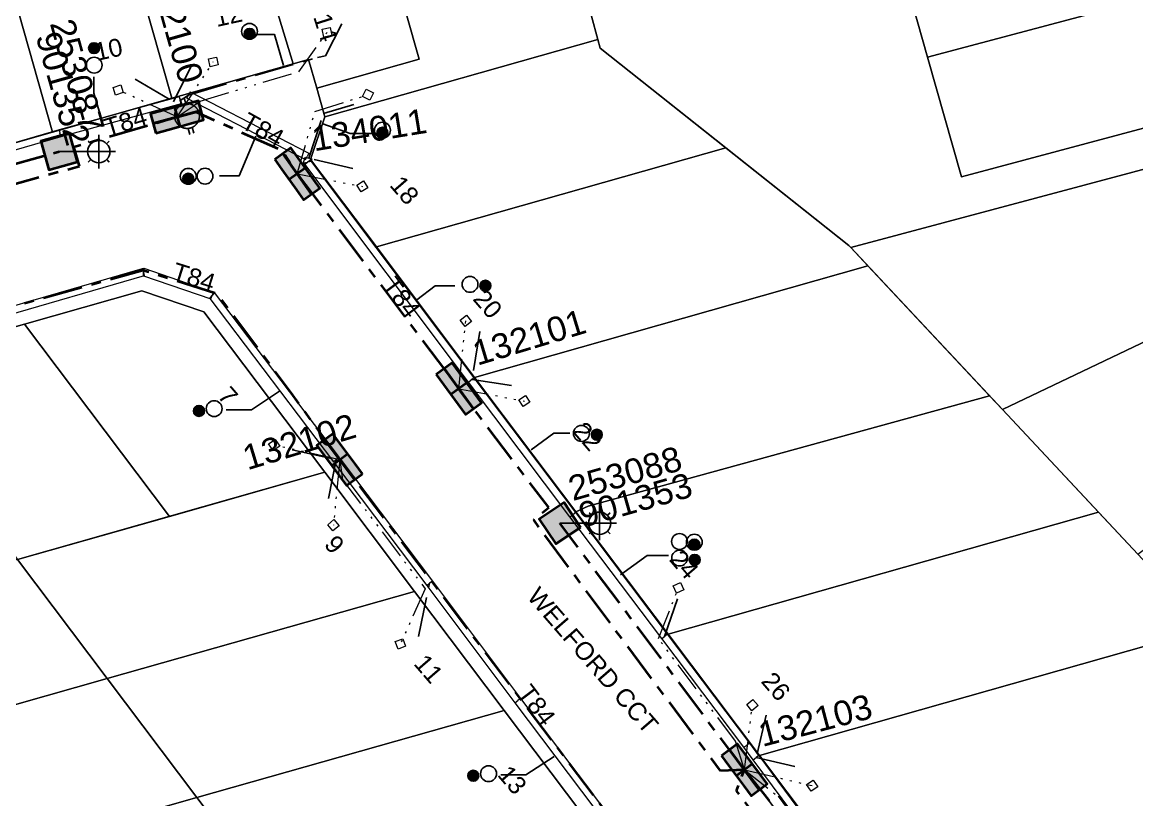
# Model space of a CAD drawing. Header units: metres. Extents: x 308278 to 310511, y 6271134 to 6272874.
# Drawn here: x 308834.6 to 308946.9, y 6272381.3 to 6272459.6 of the extents above; entities that cross this region are included whole.
import ezdxf
from ezdxf.enums import TextEntityAlignment as Align

# ---------------------------------------------------------------- set-up
doc = ezdxf.new("R2010")
doc.units = ezdxf.units.M
doc.set_wipeout_variables(frame=1)
for name, pattern in [('Cable Exist UG', [7, 4, -1, 1, -1]), ('DOT', [6.35, 0, -6.35]), ('PHANTOMX2', [6.6, 3, -0.75, 0.2, -0.75, 0.2, -0.75, 0.2, -0.75])]:
    doc.linetypes.add(name, pattern=pattern)
doc.layers.get('0').update_dxf_attribs({"color": 6})
for name, color, linetype, lineweight in [('_User Miscellaneous1', 30, 'Continuous', 13), ('_User_LV_Exist', 5, 'Continuous', 35), ('_User_SL_Exist', 4, 'Continuous', 35), ('Cadastre Land Parcels_SP_EXT', 118, 'Continuous', 15), ('Cadastre Roads_SP_EXT', 218, 'Continuous', 15), ('Mains_LV_EXT', 163, 'Continuous', 25), ('Mains_LV_SL_EXT', 135, 'Continuous', 25), ('Services_SP_EXT', 42, 'PHANTOMX2', 20)]:
    doc.layers.add(name, color=color, linetype=linetype, lineweight=lineweight)
for name, color, linetype in [('Duct_SP_EXT', 30, 'Continuous'), ('Equip_LV_EXT', 7, 'Continuous'), ('Equip_SP_SL_EXT', 7, 'Continuous'), ('SupportsUG_SP_LV_EXT', 7, 'Continuous'), ('SupportsUG_SP_LV_SL_EXT', 7, 'Continuous'), ('Trench_SP_EXT', 7, 'Continuous')]:
    doc.layers.add(name, color=color, linetype=linetype)
doc.styles.add('COLUMN_LABEL', font='arial.ttf', dxfattribs={"height": 2})
doc.styles.add('iecARIAL', font='arial.ttf', dxfattribs={"height": 2})
doc.styles.add('POLE_LABEL', font='arial.ttf', dxfattribs={"height": 2})
doc.styles.add('SL_LABEL', font='arial.ttf', dxfattribs={"height": 2})
doc.styles.get("Standard").update_dxf_attribs({"font": 'arial.ttf'})

# ---------------------------------------------------------------- blocks, each defined once
blk = doc.blocks.new('COLUMN_EXT')
blk.add_hatch(color=256).paths.add_polyline_path([(1.5, -1.5), (1.5, 1.5), (-1.5, 1.5), (-1.5, -1.5)])
blk.add_lwpolyline([(1.5, 1.5), (-1.5, 1.5), (-1.5, -1.5), (1.5, -1.5)], close=True)
at = {"flags": 1}
blk.add_attdef('Z', (-1.81, 2.35), '', height=0.2, rotation=180, dxfattribs=at)
at = {"flags": 9}
for tag, p in [('STREETNAME', (-1.81, 1.6)), ('LOCATION', (-1.81, 1.4)), ('SUBURB', (-1.81, 1.8)), ('LEGEND', (-1.81, 1.2)), ('NOTES', (-1.81, 2)), ('COLUMN_TYPE', (-1.81, 0.4)), ('OWNED_BY', (-1.81, 0.6)), ('USAGE', (-1.81, 1)), ('STATE', (-1.81, 0.8))]:
    blk.add_attdef(tag, text='', height=0.2, rotation=180, dxfattribs=at).set_placement(p, align=Align.MIDDLE_LEFT)
for tag, style, p in [('STRUCTURE_PLANT_NUMBER', 'POLE_LABEL', (-1.81, -0.03)), ('STREET_CODE', 'COLUMN_LABEL', (-1.81, 0.2))]:
    blk.add_attdef(tag, text='', height=0.2, rotation=180, dxfattribs=dict(at, style=style)).set_placement(p, align=Align.MIDDLE_LEFT)
at = {"style": 'COLUMN_LABEL', "width": 0.9, "flags": 8}
blk.add_attdef('ASSET_NUM', text='', height=2, rotation=270, dxfattribs=at).set_placement((2, -4), align=Align.MIDDLE_LEFT)
blk = doc.blocks.new('PILLAR_EXT')
blk.add_hatch(color=256).paths.add_polyline_path([(-2.5, 1), (-2.5, -1), (2.5, -1), (2.5, 1)])
for p, q in [((-2.5, 0), (2.5, 0)), ((0, 1), (0, -1))]:
    blk.add_line(p, q)
at = {"ltscale": 10}
blk.add_line((2.5, 0), (-2.5, 0), dxfattribs=at)
blk.add_lwpolyline([(-2.5, -1), (-1.25, -1), (1.25, -1), (2.5, -1), (2.5, 1), (-2.5, 1)], close=True)
at = {"width": 0.9, "flags": 8}
blk.add_attdef('ASSET_NUM', text='', height=2, rotation=90, dxfattribs=at).set_placement((-2, 4), align=Align.MIDDLE_LEFT)
for tag, p, flags in [('OWNED_BY', (0, -0.2), 9), ('STATE', (0, -0.4), 9), ('SUPPORT_TYPE', (0, -0.6), 9), ('USAGE', (0, -0.8), 9), ('LEGEND', (0, -1), 9), ('LOCATION', (0, -1.2), 9), ('STREETNAME', (0, -1.8), 9), ('SUBURB', (0, -2), 1), ('NOTES', (0, -1.4), 9), ('PARENT', (0, -1.6), 9)]:
    blk.add_attdef(tag, p, '', height=0.2, dxfattribs=dict(flags=flags))
blk = doc.blocks.new('DUCT_EXT')
blk.add_circle((0, 0.8), 0.8)
at = {"flags": 1}
blk.add_attdef('Z', (0, 0), '', height=0.2, dxfattribs=at)
at = {"flags": 9}
for tag, p in [('DUCT_CODE', (0, 0)), ('XSECT_TYPE', (0, -0.2)), ('STATE', (0, -0.6)), ('FB_REFERENCE', (0, -0.4)), ('NOTES', (0, -0.8))]:
    blk.add_attdef(tag, text='', height=0.2, dxfattribs=at).set_placement(p, align=Align.MIDDLE_LEFT)
blk = doc.blocks.new('*U479')
at = {"transparency": 33554687, "flags": 9}
for tag, p in [('LRATECODE', (-7.4, 0)), ('LOUTREACHVOCAB', (-7.2, 0)), ('LOUTREACH', (-7, 0)), ('LANTNUMBER', (-6.6, 0)), ('LNEW', (-6.4, 0)), ('LMASTVOCAB', (-6.2, 0)), ('LMAST', (-6, 0)), ('LLAMPVOCAB', (-5.8, 0)), ('LLAMP', (-5.6, 0)), ('LEXIST', (-5.4, 0)), ('LCHARGE3PERCENT', (-5.2, 0)), ('LCHARGE3', (-5, 0)), ('LCHARGE2PERCENT', (-4.8, 0)), ('LCHARGE2', (-4.6, 0)), ('LCHARGE1PERCENT', (-4.4, 0)), ('LCHARGE1', (-4.2, 0)), ('LCATEGORY', (-4, 0)), ('LBRACKETVOCAB', (-3.8, 0)), ('LBRACKET', (-3.6, 0)), ('LKINGHEIGHT', (-3.4, 0)), ('CREPLACE', (-3.2, 0)), ('CREMOVE', (-3, 0)), ('CNUMBER', (-2.8, 0)), ('CNEW', (-2.6, 0)), ('CEXIST', (-2.4, 0)), ('USAGE', (-2.2, 0)), ('STATE', (-2, 0)), ('OWNED_BY', (-1.8, 0)), ('ORIENTATION', (-1.6, 0)), ('OPERATING_VOLTAGE', (-1.4, 0)), ('NO_PHASES', (-1.2, 0)), ('LANTERN_TYPE', (-1, 0)), ('LANTERN_PURPOSE', (-0.8, 0)), ('CONTROL_TYPE', (-0.6, 0)), ('CONSTRUCTED_VOLTAGE', (-0.4, 0))]:
    blk.add_attdef(tag, text='', height=0.001, rotation=270, dxfattribs=at).set_placement(p, align=Align.MIDDLE_LEFT)
at = {"transparency": 33554687, "style": 'SL_LABEL', "flags": 9}
blk.add_attdef('STREET_CODE', text='', height=0.001, rotation=270, dxfattribs=at).set_placement((0, 0), align=Align.MIDDLE_LEFT)
at = {"transparency": 33554687, "flags": 1}
blk.add_attdef('Z', (0, 0), '', height=0.001, rotation=270, dxfattribs=at)
at = {"transparency": 33554687, "width": 0.9}
blk.add_attdef('LNUMBER', text='', height=1, dxfattribs=at).set_placement((7, -1), align=Align.MIDDLE_LEFT)
at = {"transparency": 33554687, "flags": 9}
for tag, p in [('LREMOVE', (0, -7.6)), ('LREPLACE', (0, -7.8)), ('LTYPE', (0, -8)), ('LTYPEVOCAB', (0, -8.2)), ('LEGEND', (0, -8.4)), ('SUBURB', (0, -8.6)), ('STREETNAME', (0, -8.8)), ('LOCATION', (0, -9)), ('NOTES', (0, -9.2)), ('MAINTAINED_BY', (0, -9.86))]:
    blk.add_attdef(tag, text='', height=0.001, dxfattribs=at).set_placement(p, align=Align.MIDDLE_LEFT)
blk.add_attdef('OPERATED_BY', (0, -9.61), '', height=0.001, dxfattribs=at)
at = {"linetype": 'DOT', "transparency": 33554687}
blk.add_wipeout([(5.69, 0), (5.06, -1.06), (4, -1.69), (2.94, -1.06), (2.31, 0), (2.94, 1.06), (4, 1.69), (5.06, 1.06)], dxfattribs=at)
at = {"transparency": 33554687}
for p, q in [((4, 1.69), (4, 0)), ((0, 0), (4, 0)), ((2.94, 1.06), (3.2, 0.8)), ((5.06, 1.06), (4.8, 0.8)), ((2.94, -1.06), (3.2, -0.8)), ((4, 0), (5.69, 0)), ((4, 0), (4, -1.69)), ((5.06, -1.06), (4.8, -0.8))]:
    blk.add_line(p, q, dxfattribs=at)
blk.add_circle((4, 0), 1.12, dxfattribs=at)
blk = doc.blocks.new('CCP_EXT')
at = {"flags": 9}
for tag, p in [('STATE', (0, -1.8)), ('LEGEND', (0, -1.4)), ('LIFE_SUPPORT', (0, -1.6)), ('NOTES', (0, -2))]:
    blk.add_attdef(tag, text='', height=0.2, dxfattribs=at).set_placement(p, align=Align.MIDDLE_LEFT)
at = {"transparency": 33554687}
blk.add_wipeout([(0, 0.57), (0.57, 0), (0, -0.57), (-0.57, 0)], dxfattribs=at)
blk.add_lwpolyline([(-0.57, 0), (0, 0.57), (0.57, 0), (0, -0.57), (-0.57, 0)])
at = {"flags": 1}
blk.add_attdef('Z', (0, 0), '', height=0.2, dxfattribs=at)
at = {"flags": 9}
for tag, p in [('CCP_TYPE', (0, 0)), ('CONSTRUCTED_VOLTAGE', (0, -0.2)), ('OPERATING_VOLTAGE', (0, -0.6)), ('ORIENTATION', (0, -0.8)), ('OWNED_BY', (0, -1)), ('NO_PHASES', (0, -0.4)), ('USAGE', (0, -1.2))]:
    blk.add_attdef(tag, text='', height=0.2, dxfattribs=at).set_placement(p, align=Align.MIDDLE_LEFT)
blk = doc.blocks.new('LV_UG_LINKS_OPEN_EXT')
at = {"layer": 'Equip_LV_EXT'}
for tag, height, flags, p in [('NO_PHASES', 0.167, 9, (3.17, -2)), ('OPERATING_VOLTAGE', 0.2, 9, (3, -2.6)), ('ORIENTATION', 0.2, 9, (3, -2.8)), ('STATE', 0.2, 9, (3, -3)), ('SWITCH_TYPE', 0.2, 9, (3, -3.2)), ('USAGE', 0.2, 9, (3, -3.4)), ('OWNED_BY', 0.2, 9, (3, -3.8)), ('OPERATED_BY', 0.2, 9, (3, -4)), ('NOTES', 0.2, 9, (3, -3.6)), ('MAINTAINED_BY', 0.2, 9, (3, -4.2)), ('NUMBER_OF_PHASES', 0.2, 9, (3, -4.4)), ('TYPE', 0.2, 9, (3, -4.6)), ('Z', 0.2, 1, (3, -4.8))]:
    blk.add_attdef(tag, text='', height=height, dxfattribs=dict(at, flags=flags)).set_placement(p, align=Align.MIDDLE_LEFT)
at = {"transparency": 33554687}
blk.add_wipeout([(4, 1.25), (3.97, 1.25), (3.94, 1.25), (3.91, 1.25), (3.88, 1.24), (3.85, 1.24), (3.82, 1.24), (3.79, 1.23), (3.76, 1.23), (3.73, 1.22), (3.7, 1.21), (3.67, 1.2), (3.64, 1.2), (3.61, 1.19), (3.58, 1.18), (3.55, 1.17), (3.52, 1.15), (3.49, 1.14), (3.47, 1.13), (3.44, 1.12), (3.41, 1.1), (3.38, 1.09), (3.36, 1.07), (3.33, 1.06), (3.31, 1.04), (3.28, 1.02), (3.26, 1), (3.23, 0.99), (3.21, 0.97), (3.18, 0.95), (3.16, 0.93), (3.14, 0.91), (3.12, 0.88), (3.09, 0.86), (3.07, 0.84), (3.05, 0.82), (3.03, 0.79), (3.01, 0.77), (3, 0.74), (2.98, 0.72), (2.96, 0.69), (2.94, 0.67), (2.93, 0.64), (2.91, 0.62), (2.9, 0.59), (2.88, 0.56), (2.87, 0.53), (2.86, 0.51), (2.85, 0.48), (2.83, 0.45), (2.82, 0.42), (2.81, 0.39), (2.8, 0.36), (2.8, 0.33), (2.79, 0.3), (2.78, 0.27), (2.77, 0.24), (2.77, 0.21), (2.76, 0.18), (2.76, 0.15), (2.76, 0.12), (2.75, 0.09), (2.75, 0.06), (2.75, 0.03), (2.75, 0), (2.75, -0.03), (2.75, -0.06), (2.75, -0.09), (2.76, -0.12), (2.76, -0.15), (2.76, -0.18), (2.77, -0.21), (2.77, -0.24), (2.78, -0.27), (2.79, -0.3), (2.8, -0.33), (2.8, -0.36), (2.81, -0.39), (2.82, -0.42), (2.83, -0.45), (2.85, -0.48), (2.86, -0.51), (2.87, -0.53), (2.88, -0.56), (2.9, -0.59), (2.91, -0.62), (2.93, -0.64), (2.94, -0.67), (2.96, -0.69), (2.98, -0.72), (3, -0.74), (3.01, -0.77), (3.03, -0.79), (3.05, -0.82), (3.07, -0.84), (3.09, -0.86), (3.12, -0.88), (3.14, -0.91), (3.16, -0.93), (3.18, -0.95), (3.21, -0.97), (3.23, -0.99), (3.26, -1), (3.28, -1.02), (3.31, -1.04), (3.33, -1.06), (3.36, -1.07), (3.38, -1.09), (3.41, -1.1), (3.44, -1.12), (3.47, -1.13), (3.49, -1.14), (3.52, -1.15), (3.55, -1.17), (3.58, -1.18), (3.61, -1.19), (3.64, -1.2), (3.67, -1.2), (3.7, -1.21), (3.73, -1.22), (3.76, -1.23), (3.79, -1.23), (3.82, -1.24), (3.85, -1.24), (3.88, -1.24), (3.91, -1.25), (3.94, -1.25), (3.97, -1.25), (4, -1.25), (4.03, -1.25), (4.06, -1.25), (4.09, -1.25), (4.12, -1.24), (4.15, -1.24), (4.18, -1.24), (4.21, -1.23), (4.24, -1.23), (4.27, -1.22), (4.3, -1.21), (4.33, -1.2), (4.36, -1.2), (4.39, -1.19), (4.42, -1.18), (4.45, -1.17), (4.48, -1.15), (4.51, -1.14), (4.53, -1.13), (4.56, -1.12), (4.59, -1.1), (4.62, -1.09), (4.64, -1.07), (4.67, -1.06), (4.69, -1.04), (4.72, -1.02), (4.74, -1), (4.77, -0.99), (4.79, -0.97), (4.82, -0.95), (4.84, -0.93), (4.86, -0.91), (4.88, -0.88), (4.91, -0.86), (4.93, -0.84), (4.95, -0.82), (4.97, -0.79), (4.99, -0.77), (5, -0.74), (5.02, -0.72), (5.04, -0.69), (5.06, -0.67), (5.07, -0.64), (5.09, -0.62), (5.1, -0.59), (5.12, -0.56), (5.13, -0.53), (5.14, -0.51), (5.15, -0.48), (5.17, -0.45), (5.18, -0.42), (5.19, -0.39), (5.2, -0.36), (5.2, -0.33), (5.21, -0.3), (5.22, -0.27), (5.23, -0.24), (5.23, -0.21), (5.24, -0.18), (5.24, -0.15), (5.24, -0.12), (5.25, -0.09), (5.25, -0.06), (5.25, -0.03), (5.25, 0), (5.25, 0.03), (5.25, 0.06), (5.25, 0.09), (5.24, 0.12), (5.24, 0.15), (5.24, 0.18), (5.23, 0.21), (5.23, 0.24), (5.22, 0.27), (5.21, 0.3), (5.2, 0.33), (5.2, 0.36), (5.19, 0.39), (5.18, 0.42), (5.17, 0.45), (5.15, 0.48), (5.14, 0.51), (5.13, 0.53), (5.12, 0.56), (5.1, 0.59), (5.09, 0.62), (5.07, 0.64), (5.06, 0.67), (5.04, 0.69), (5.02, 0.72), (5, 0.74), (4.99, 0.77), (4.97, 0.79), (4.95, 0.82), (4.93, 0.84), (4.91, 0.86), (4.88, 0.88), (4.86, 0.91), (4.84, 0.93), (4.82, 0.95), (4.79, 0.97), (4.77, 0.99), (4.74, 1), (4.72, 1.02), (4.69, 1.04), (4.67, 1.06), (4.64, 1.07), (4.62, 1.09), (4.59, 1.1), (4.56, 1.12), (4.53, 1.13), (4.51, 1.14), (4.48, 1.15), (4.45, 1.17), (4.42, 1.18), (4.39, 1.19), (4.36, 1.2), (4.33, 1.2), (4.3, 1.21), (4.27, 1.22), (4.24, 1.23), (4.21, 1.23), (4.18, 1.24), (4.15, 1.24), (4.12, 1.24), (4.09, 1.25), (4.06, 1.25), (4.03, 1.25)], dxfattribs=at).dxf.layer = 'Equip_LV_EXT'
at = {"layer": 'Equip_LV_EXT'}
for p, q in [((3.79, 1.86), (3.79, 1.23)), ((4.21, 1.86), (4.21, 1.23)), ((3.79, -1.23), (3.79, -1.86)), ((4.21, -1.23), (4.21, -1.86))]:
    blk.add_line(p, q, dxfattribs=at)
at = {"layer": 'Equip_LV_EXT', "flags": 128}
blk.add_lwpolyline([(4, 1.25), (3.97, 1.25), (3.94, 1.25), (3.91, 1.25), (3.88, 1.24), (3.85, 1.24), (3.82, 1.24), (3.79, 1.23), (3.76, 1.23), (3.73, 1.22), (3.7, 1.21), (3.67, 1.2), (3.64, 1.2), (3.61, 1.19), (3.58, 1.18), (3.55, 1.17), (3.52, 1.15), (3.49, 1.14), (3.47, 1.13), (3.44, 1.12), (3.41, 1.1), (3.38, 1.09), (3.36, 1.07), (3.33, 1.06), (3.31, 1.04), (3.28, 1.02), (3.26, 1), (3.23, 0.99), (3.21, 0.97), (3.18, 0.95), (3.16, 0.93), (3.14, 0.91), (3.12, 0.88), (3.09, 0.86), (3.07, 0.84), (3.05, 0.82), (3.03, 0.79), (3.01, 0.77), (3, 0.74), (2.98, 0.72), (2.96, 0.69), (2.94, 0.67), (2.93, 0.64), (2.91, 0.62), (2.9, 0.59), (2.88, 0.56), (2.87, 0.53), (2.86, 0.51), (2.85, 0.48), (2.83, 0.45), (2.82, 0.42), (2.81, 0.39), (2.8, 0.36), (2.8, 0.33), (2.79, 0.3), (2.78, 0.27), (2.77, 0.24), (2.77, 0.21), (2.76, 0.18), (2.76, 0.15), (2.76, 0.12), (2.75, 0.09), (2.75, 0.06), (2.75, 0.03), (2.75, 0), (2.75, -0.03), (2.75, -0.06), (2.75, -0.09), (2.76, -0.12), (2.76, -0.15), (2.76, -0.18), (2.77, -0.21), (2.77, -0.24), (2.78, -0.27), (2.79, -0.3), (2.8, -0.33), (2.8, -0.36), (2.81, -0.39), (2.82, -0.42), (2.83, -0.45), (2.85, -0.48), (2.86, -0.51), (2.87, -0.53), (2.88, -0.56), (2.9, -0.59), (2.91, -0.62), (2.93, -0.64), (2.94, -0.67), (2.96, -0.69), (2.98, -0.72), (3, -0.74), (3.01, -0.77), (3.03, -0.79), (3.05, -0.82), (3.07, -0.84), (3.09, -0.86), (3.12, -0.88), (3.14, -0.91), (3.16, -0.93), (3.18, -0.95), (3.21, -0.97), (3.23, -0.99), (3.26, -1), (3.28, -1.02), (3.31, -1.04), (3.33, -1.06), (3.36, -1.07), (3.38, -1.09), (3.41, -1.1), (3.44, -1.12), (3.47, -1.13), (3.49, -1.14), (3.52, -1.15), (3.55, -1.17), (3.58, -1.18), (3.61, -1.19), (3.64, -1.2), (3.67, -1.2), (3.7, -1.21), (3.73, -1.22), (3.76, -1.23), (3.79, -1.23), (3.82, -1.24), (3.85, -1.24), (3.88, -1.24), (3.91, -1.25), (3.94, -1.25), (3.97, -1.25), (4, -1.25), (4.03, -1.25), (4.06, -1.25), (4.09, -1.25), (4.12, -1.24), (4.15, -1.24), (4.18, -1.24), (4.21, -1.23), (4.24, -1.23), (4.27, -1.22), (4.3, -1.21), (4.33, -1.2), (4.36, -1.2), (4.39, -1.19), (4.42, -1.18), (4.45, -1.17), (4.48, -1.15), (4.51, -1.14), (4.53, -1.13), (4.56, -1.12), (4.59, -1.1), (4.62, -1.09), (4.64, -1.07), (4.67, -1.06), (4.69, -1.04), (4.72, -1.02), (4.74, -1), (4.77, -0.99), (4.79, -0.97), (4.82, -0.95), (4.84, -0.93), (4.86, -0.91), (4.88, -0.88), (4.91, -0.86), (4.93, -0.84), (4.95, -0.82), (4.97, -0.79), (4.99, -0.77), (5, -0.74), (5.02, -0.72), (5.04, -0.69), (5.06, -0.67), (5.07, -0.64), (5.09, -0.62), (5.1, -0.59), (5.12, -0.56), (5.13, -0.53), (5.14, -0.51), (5.15, -0.48), (5.17, -0.45), (5.18, -0.42), (5.19, -0.39), (5.2, -0.36), (5.2, -0.33), (5.21, -0.3), (5.22, -0.27), (5.23, -0.24), (5.23, -0.21), (5.24, -0.18), (5.24, -0.15), (5.24, -0.12), (5.25, -0.09), (5.25, -0.06), (5.25, -0.03), (5.25, 0), (5.25, 0.03), (5.25, 0.06), (5.25, 0.09), (5.24, 0.12), (5.24, 0.15), (5.24, 0.18), (5.23, 0.21), (5.23, 0.24), (5.22, 0.27), (5.21, 0.3), (5.2, 0.33), (5.2, 0.36), (5.19, 0.39), (5.18, 0.42), (5.17, 0.45), (5.15, 0.48), (5.14, 0.51), (5.13, 0.53), (5.12, 0.56), (5.1, 0.59), (5.09, 0.62), (5.07, 0.64), (5.06, 0.67), (5.04, 0.69), (5.02, 0.72), (5, 0.74), (4.99, 0.77), (4.97, 0.79), (4.95, 0.82), (4.93, 0.84), (4.91, 0.86), (4.88, 0.88), (4.86, 0.91), (4.84, 0.93), (4.82, 0.95), (4.79, 0.97), (4.77, 0.99), (4.74, 1), (4.72, 1.02), (4.69, 1.04), (4.67, 1.06), (4.64, 1.07), (4.62, 1.09), (4.59, 1.1), (4.56, 1.12), (4.53, 1.13), (4.51, 1.14), (4.48, 1.15), (4.45, 1.17), (4.42, 1.18), (4.39, 1.19), (4.36, 1.2), (4.33, 1.2), (4.3, 1.21), (4.27, 1.22), (4.24, 1.23), (4.21, 1.23), (4.18, 1.24), (4.15, 1.24), (4.12, 1.24), (4.09, 1.25), (4.06, 1.25), (4.03, 1.25)], close=True, dxfattribs=at)
at = {"layer": 'Equip_LV_EXT', "flags": 9}
for tag, p in [('ACTUAL_STATUS', (3.17, -1.67)), ('CONSTRUCTED_VOLTAGE', (3.17, -1.83))]:
    blk.add_attdef(tag, text='', height=0.167, dxfattribs=at).set_placement(p, align=Align.MIDDLE_LEFT)
blk = doc.blocks.new('CABLE_LARGE_EXT')
h = blk.add_hatch(color=256)
edge = h.paths.add_edge_path()
edge.add_arc((0, 0.55), 0.55, 0, 360)
blk.add_circle((0, 0.55), 0.55)
at = {"flags": 1}
blk.add_attdef('Z', (0, 0), '', height=0.2, dxfattribs=at)
at = {"flags": 9}
for tag, p in [('COND_CODE', (0, 0)), ('STATE', (0, -0.4)), ('XSECT_SIZE', (0, -0.6)), ('FB_REFERENCE', (0, -0.2)), ('NOTES', (0, -0.8))]:
    blk.add_attdef(tag, text='', height=0.2, dxfattribs=at).set_placement(p, align=Align.MIDDLE_LEFT)

msp = doc.modelspace()

# ---------------------------------------------------------------- linework, layer by layer
at = {"layer": '_User Miscellaneous1'}
for p, q in [((308862.977, 6272445.436), (308863.134, 6272446.014)), ((308862.977, 6272445.436), (308863.371, 6272445.512)), ((308863.083, 6272445.295), (308862.977, 6272445.436)), ((308863.083, 6272445.295), (308863.371, 6272445.512)), ((308863.134, 6272446.014), (308863.481, 6272445.919)), ((308863.16, 6272445.765), (308863.325, 6272446.085)), ((308863.49, 6272446.405), (308863.325, 6272446.085)), ((308863.658, 6272445.728), (308863.371, 6272445.512)), ((308863.764, 6272445.587), (308863.371, 6272445.512)), ((308863.829, 6272445.825), (308863.481, 6272445.919)), ((308863.658, 6272445.728), (308863.764, 6272445.587)), ((308863.764, 6272445.587), (308863.829, 6272445.825)), ((308819.622, 6272426.954), (308846.763, 6272434.802)), ((308846.763, 6272434.802), (308846.873, 6272434.834)), ((308846.763, 6272434.802), (308846.863, 6272434.456)), ((308846.854, 6272434.079), (308846.863, 6272434.456)), ((308846.873, 6272434.834), (308846.863, 6272434.456)), ((308846.963, 6272434.111), (308846.863, 6272434.456)), ((308846.873, 6272434.834), (308853.865, 6272432.422)), ((308819.822, 6272426.263), (308846.963, 6272434.111)), ((308846.963, 6272434.111), (308846.854, 6272434.079)), ((308846.854, 6272434.079), (308853.63, 6272431.741)), ((308853.526, 6272431.777), (308853.747, 6272432.081)), ((308853.63, 6272431.741), (308853.747, 6272432.081)), ((308853.865, 6272432.422), (308853.747, 6272432.081)), ((308853.968, 6272432.386), (308853.747, 6272432.081)), ((308853.865, 6272432.422), (308853.968, 6272432.386)), ((308853.63, 6272431.741), (308853.526, 6272431.777)), ((308879.57, 6272423.371), (308879.858, 6272423.587)), ((308879.57, 6272423.37), (308879.858, 6272423.587)), ((308880.146, 6272423.804), (308879.858, 6272423.587)), ((308880.146, 6272423.803), (308879.858, 6272423.587)), ((308865.976, 6272415.351), (308866.263, 6272415.569)), ((308866.073, 6272415.205), (308866.36, 6272415.422)), ((308866.55, 6272415.786), (308866.263, 6272415.569)), ((308866.647, 6272415.639), (308866.36, 6272415.422)), ((308875.367, 6272402.896), (308875.655, 6272403.112)), ((308875.367, 6272402.896), (308875.655, 6272403.112)), ((308875.367, 6272402.896), (308884.249, 6272391.083)), ((308875.942, 6272403.329), (308875.655, 6272403.112)), ((308875.942, 6272403.329), (308875.655, 6272403.112)), ((308875.942, 6272403.329), (308884.824, 6272391.515)), ((308899.036, 6272397.547), (308899.323, 6272397.764)), ((308899.036, 6272397.547), (308899.323, 6272397.764)), ((308899.611, 6272397.981), (308899.323, 6272397.764)), ((308899.611, 6272397.981), (308899.323, 6272397.764)), ((308884.249, 6272391.083), (308884.536, 6272391.299)), ((308884.249, 6272391.083), (308892.283, 6272380.403)), ((308884.824, 6272391.515), (308884.536, 6272391.299)), ((308884.824, 6272391.515), (308892.858, 6272380.836)), ((308907.317, 6272386.594), (308907.605, 6272386.81)), ((308908.252, 6272385.345), (308907.317, 6272386.594)), ((308907.893, 6272387.026), (308907.605, 6272386.81)), ((308908.828, 6272385.776), (308907.893, 6272387.026)), ((308908.251, 6272385.346), (308908.54, 6272385.561)), ((308908.252, 6272385.345), (308908.54, 6272385.561)), ((308908.828, 6272385.776), (308908.54, 6272385.561)), ((308908.829, 6272385.775), (308908.54, 6272385.561))]:
    msp.add_line(p, q, dxfattribs=at)
at = {"layer": 'Cadastre Land Parcels_SP_EXT', "linetype": 'Continuous'}
for points in [[(308892.59, 6272457.871), (308891.63, 6272461.456), (308889.821, 6272468.226), (308883.289, 6272492.656), (308865.568, 6272487.629), (308874.592, 6272455.878), (308864.288, 6272452.953), (308865.109, 6272450.068), (308892.59, 6272457.871)], [(308865.568, 6272487.629), (308856.912, 6272485.173), (308853.185, 6272484.116), (308861.913, 6272455.406), (308863.465, 6272455.846), (308864.288, 6272452.953), (308874.592, 6272455.878), (308865.568, 6272487.629)], [(308850.683, 6272452.217), (308861.913, 6272455.406), (308853.185, 6272484.116), (308842.48, 6272481.079), (308841.515, 6272480.805), (308849.718, 6272451.943), (308850.683, 6272452.217)], [(308849.718, 6272451.943), (308841.515, 6272480.805), (308829.488, 6272477.392), (308837.692, 6272448.528), (308849.718, 6272451.943)], [(308837.692, 6272448.528), (308829.488, 6272477.392), (308817.463, 6272473.981), (308825.668, 6272445.115), (308837.692, 6272448.528)], [(308960.574, 6272465.365), (308957.164, 6272477.393), (308922.395, 6272468.108), (308925.799, 6272456.077), (308960.574, 6272465.365)], [(308922.395, 6272468.108), (308910.087, 6272464.821), (308909.701, 6272466.27), (308891.63, 6272461.456), (308892.824, 6272456.996), (308917.871, 6272437.132), (308918.067, 6272436.923), (308965.077, 6272449.488), (308963.984, 6272453.337), (308929.203, 6272444.048), (308925.799, 6272456.077), (308922.395, 6272468.108)], [(308963.984, 6272453.337), (308960.574, 6272465.365), (308925.799, 6272456.077), (308929.203, 6272444.048), (308963.984, 6272453.337)], [(308905.488, 6272446.953), (308892.824, 6272456.996), (308892.59, 6272457.871), (308865.109, 6272450.068), (308863.667, 6272445.778), (308870.295, 6272436.982), (308905.488, 6272446.953)], [(308968.509, 6272437.383), (308965.077, 6272449.488), (308918.067, 6272436.923), (308933.345, 6272420.598), (308968.509, 6272437.383)], [(308919.804, 6272435.067), (308918.067, 6272436.923), (308917.871, 6272437.132), (308905.488, 6272446.953), (308870.295, 6272436.982), (308880.192, 6272423.841), (308919.804, 6272435.067)], [(308972.848, 6272425.572), (308972.541, 6272426.23), (308972.245, 6272426.879), (308971.956, 6272427.53), (308971.675, 6272428.185), (308971.399, 6272428.841), (308971.13, 6272429.502), (308970.869, 6272430.165), (308970.615, 6272430.83), (308970.366, 6272431.499), (308970.126, 6272432.169), (308969.893, 6272432.843), (308969.666, 6272433.518), (308969.447, 6272434.196), (308969.235, 6272434.876), (308969.03, 6272435.559), (308968.831, 6272436.243), (308968.509, 6272437.383), (308933.345, 6272420.598), (308946.965, 6272406.045), (308972.848, 6272425.572)], [(308891.631, 6272410.875), (308932.033, 6272421.999), (308919.804, 6272435.067), (308880.192, 6272423.841), (308890.396, 6272410.293), (308891.631, 6272410.875)], [(308865.106, 6272414.285), (308852.926, 6272430.459), (308846.668, 6272432.563), (308834.875, 6272429.217), (308849.465, 6272409.845), (308865.106, 6272414.285)], [(308849.465, 6272409.845), (308834.875, 6272429.217), (308819.562, 6272424.87), (308834.155, 6272405.497), (308849.465, 6272409.845)], [(308943.009, 6272410.273), (308933.345, 6272420.598), (308932.033, 6272421.999), (308891.631, 6272410.875), (308890.396, 6272410.293), (308899.665, 6272397.988), (308943.009, 6272410.273)], [(308874.134, 6272402.297), (308865.106, 6272414.285), (308834.155, 6272405.497), (308843.183, 6272393.51), (308874.134, 6272402.297)], [(308953.005, 6272398.278), (308950.949, 6272401.002), (308947.909, 6272405.038), (308946.965, 6272406.045), (308943.009, 6272410.273), (308899.665, 6272397.988), (308908.874, 6272385.762), (308953.005, 6272398.278)], [(308843.183, 6272393.51), (308834.155, 6272405.497), (308803.197, 6272396.697), (308812.225, 6272384.712), (308843.183, 6272393.51)], [(308883.162, 6272390.311), (308874.134, 6272402.297), (308843.183, 6272393.51), (308852.211, 6272381.524), (308883.162, 6272390.311)], [(308963.836, 6272383.929), (308954.627, 6272396.13), (308953.005, 6272398.278), (308908.874, 6272385.762), (308919.692, 6272371.399), (308963.836, 6272383.929)], [(308852.211, 6272381.524), (308843.183, 6272393.51), (308812.225, 6272384.712), (308821.253, 6272372.727), (308852.211, 6272381.524)], [(308890.986, 6272379.922), (308883.162, 6272390.311), (308852.211, 6272381.524), (308860.035, 6272371.137), (308890.986, 6272379.922)], [(308860.035, 6272371.137), (308852.211, 6272381.524), (308821.253, 6272372.727), (308829.078, 6272362.34), (308860.035, 6272371.137)]]:
    msp.add_lwpolyline(points, close=True, dxfattribs=at)
at = {"layer": 'Duct_SP_EXT'}
for points in [[(308858.248, 6272458.353), (308860.044, 6272458.353), (308860.943, 6272455.248)], [(308841.852, 6272454.111), (308841.841, 6272452.458), (308842.596, 6272449.968)], [(308870.19, 6272448.407), (308867.659, 6272448.407), (308864.901, 6272449.362)], [(308854.506, 6272444.144), (308856.489, 6272444.146), (308858.171, 6272448.146)], [(308878.189, 6272433.057), (308876.223, 6272433.059), (308874.382, 6272431.657)], [(308855.176, 6272420.587), (308857.726, 6272420.586), (308860.548, 6272422.451)], [(308889.771, 6272418.223), (308888.158, 6272418.223), (308885.887, 6272416.541)], [(308899.731, 6272405.896), (308897.564, 6272405.896), (308894.883, 6272403.963)], [(308882.816, 6272383.818), (308885.361, 6272383.827), (308888.194, 6272385.677)]]:
    msp.add_lwpolyline(points, dxfattribs=at)
at = {"layer": 'Trench_SP_EXT', "linetype": 'Cable Exist UG'}
for points in [[(308846.002, 6272453.886), (308849.884, 6272451.592), (308852.036, 6272455.979)], [(308850.542, 6272451.735), (308851.374, 6272452.267)], [(308863.481, 6272445.919), (308864.973, 6272450.417), (308868.037, 6272451.33)], [(308867.913, 6272444.87), (308863.481, 6272445.919)], [(308861.826, 6272416.542), (308866.263, 6272415.569), (308865.392, 6272411.22)], [(308874.557, 6272397.76), (308875.655, 6272403.112)]]:
    msp.add_lwpolyline(points, dxfattribs=at)

# ---------------------------------------------------------------- block references
at = {"layer": 'Duct_SP_EXT'}
for name, p in [('DUCT_EXT', (308857.527, 6272457.886)), ('CABLE_LARGE_EXT', (308857.527, 6272457.886)), ('DUCT_EXT', (308841.883, 6272454.482)), ('DUCT_EXT', (308870.907, 6272447.929)), ('CABLE_LARGE_EXT', (308870.907, 6272447.929)), ('DUCT_EXT', (308851.357, 6272443.29)), ('CABLE_LARGE_EXT', (308851.357, 6272443.29)), ('DUCT_EXT', (308853.042, 6272443.308)), ('DUCT_EXT', (308879.728, 6272432.41)), ('CABLE_LARGE_EXT', (308881.281, 6272432.518)), ('CABLE_LARGE_EXT', (308852.435, 6272419.915)), ('DUCT_EXT', (308853.962, 6272419.894)), ('DUCT_EXT', (308890.947, 6272417.401)), ('CABLE_LARGE_EXT', (308892.5, 6272417.512)), ('DUCT_EXT', (308900.82, 6272406.52)), ('DUCT_EXT', (308902.315, 6272406.45)), ('CABLE_LARGE_EXT', (308902.315, 6272406.45)), ('DUCT_EXT', (308900.836, 6272404.853)), ('CABLE_LARGE_EXT', (308902.356, 6272404.924)), ('CABLE_LARGE_EXT', (308880.057, 6272383.177)), ('DUCT_EXT', (308881.597, 6272383.136))]:
    msp.add_blockref(name, p, dxfattribs=at)
at = {"layer": 'SupportsUG_SP_LV_EXT'}
ref = msp.add_blockref('PILLAR_EXT', (308850.228, 6272450.073), dxfattribs=dict(at, rotation=15.28317572124063))
ref.add_attrib('ASSET_NUM', '132100', dxfattribs={"layer": '0', "height": 2.5, "rotation": 285.77927, "style": 'iecARIAL'}).set_placement((308851.728, 6272453.573), align=Align.MIDDLE_RIGHT)
ref = msp.add_blockref('PILLAR_EXT', (308862.329, 6272444.337), dxfattribs=dict(at, rotation=305.5494400361271))
ref.add_attrib('ASSET_NUM', '134011', dxfattribs={"layer": '0', "height": 2.5, "rotation": 9.28985, "style": 'iecARIAL'}).set_placement((308863.829, 6272447.837), align=Align.MIDDLE_LEFT)
ref = msp.add_blockref('PILLAR_EXT', (308878.604, 6272422.703), dxfattribs=dict(at, rotation=306.0613271280226))
ref.add_attrib('ASSET_NUM', '132101', dxfattribs={"layer": '0', "height": 2.5, "rotation": 16.81018, "style": 'iecARIAL'}).set_placement((308880.104, 6272426.203), align=Align.MIDDLE_LEFT)
ref = msp.add_blockref('PILLAR_EXT', (308866.604, 6272415.556), dxfattribs=dict(at, rotation=126.5776402679065))
ref.add_attrib('ASSET_NUM', '132102', dxfattribs={"layer": '0', "height": 2.5, "rotation": 16.86248, "style": 'iecARIAL'}).set_placement((308868.104, 6272419.056), align=Align.MIDDLE_RIGHT)
ref = msp.add_blockref('PILLAR_EXT', (308907.354, 6272384.329), dxfattribs=dict(at, rotation=306.4557291372641))
ref.add_attrib('ASSET_NUM', '132103', dxfattribs={"layer": '0', "height": 2.5, "rotation": 14.78367, "style": 'iecARIAL'}).set_placement((308908.854, 6272387.829), align=Align.MIDDLE_LEFT)
at = {"layer": 'SupportsUG_SP_LV_SL_EXT'}
ref = msp.add_blockref('COLUMN_EXT', (308838.346, 6272446.581), dxfattribs=dict(at, rotation=15.77911580962632))
ref.add_attrib('ASSET_NUM', '901352', dxfattribs={"layer": '0', "height": 2.5, "rotation": 285.77912, "style": 'COLUMN_LABEL'}).set_placement((308840.346, 6272447.331), align=Align.MIDDLE_RIGHT)
ref = msp.add_blockref('COLUMN_EXT', (308888.779, 6272409.157), dxfattribs=dict(at, rotation=303.5474557938413))
ref.add_attrib('ASSET_NUM', '901353', dxfattribs={"layer": '0', "height": 2.5, "rotation": 15.91088, "style": 'COLUMN_LABEL'}).set_placement((308890.779, 6272409.907), align=Align.MIDDLE_LEFT)

# ---------------------------------------------------------------- texts
at = {"layer": 'Cadastre Land Parcels_SP_EXT'}
for s, rotation, p in [('12', 12.37997, (308854.215, 6272459.116)), ('14', 287.45432, (308863.924, 6272460.154)), ('10', 12.37773, (308842.153, 6272455.697)), ('18', 310.83435, (308871.546, 6272443.164)), ('20', 310.82465, (308879.927, 6272431.698)), ('7', 310.82123, (308854.221, 6272421.927)), ('22', 310.82609, (308889.971, 6272418.385)), ('9', 310.82155, (308864.945, 6272406.964)), ('24', 310.82708, (308899.707, 6272405.462)), ('11', 310.82386, (308873.972, 6272394.977)), ('26', 310.82967, (308908.946, 6272393.196)), ('13', 310.82395, (308882.399, 6272383.789))]:
    msp.add_text(s, height=1.8, rotation=rotation, dxfattribs=at).set_placement(p)
at = {"layer": 'Cadastre Roads_SP_EXT'}
msp.add_text('WELFORD CCT', height=1.8, rotation=310.9922, dxfattribs=at).set_placement((308885.375, 6272401.712))
at = {"layer": 'Mains_LV_EXT'}
for rotation, p in [(331.00587, (308856.542, 6272449.038)), (342.49067, (308849.588, 6272433.731)), (306.95312, (308870.79, 6272433.09)), (307.05954, (308884.424, 6272392.033))]:
    msp.add_text('T84', height=1.8, rotation=rotation, dxfattribs=at).set_placement(p)

# ---------------------------------------------------------------- next in the draw order: block references
at = {"layer": 'Equip_SP_SL_EXT'}
ref = msp.add_blockref('*U479', (308838.346, 6272446.581), dxfattribs=at)
ref.add_attrib('ASSET_NUM', '253087', dxfattribs={"layer": '0', "height": 2.5, "rotation": 285.77912, "style": 'iecARIAL'}).set_placement((308839.846, 6272448.081), align=Align.BOTTOM_RIGHT)
ref = msp.add_blockref('*U479', (308888.779, 6272409.157), dxfattribs=at)
ref.add_attrib('ASSET_NUM', '253088', dxfattribs={"layer": '0', "height": 2.5, "rotation": 15.91088, "style": 'iecARIAL'}).set_placement((308890.279, 6272410.657), align=Align.BOTTOM_LEFT)
at = {"layer": 'Services_SP_EXT'}
for p, rotation in [((308865.327, 6272458.585), 237.2133726093028), ((308853.88, 6272455.608), 237.2831757622127), ((308869.454, 6272452.312), 197.6118561947194), ((308868.886, 6272443.068), 167.549439989823), ((308879.3, 6272429.541), 264.0613272331117), ((308885.207, 6272421.46), 168.061327380522), ((308860.004, 6272417.031), 348.577640202293), ((308865.973, 6272408.951), 84.57764026024792), ((308900.726, 6272402.648), 250.0518492367207), ((308872.718, 6272397.004), 65.97431981329738), ((308908.165, 6272390.848), 264.4557292388337), ((308914.18, 6272382.734), 168.4557291729806)]:
    msp.add_blockref('CCP_EXT', p, dxfattribs=dict(at, rotation=rotation))

# ---------------------------------------------------------------- next in the draw order: linework, layer by layer
at = {"layer": '_User Miscellaneous1'}
for p, q in [((308838.34, 6272448.767), (308826.118, 6272445.219)), ((308838.34, 6272448.767), (308838.44, 6272448.421)), ((308838.345, 6272448.768), (308838.44, 6272448.421)), ((308838.541, 6272448.076), (308826.319, 6272444.528)), ((308838.535, 6272448.074), (308838.44, 6272448.421)), ((308838.541, 6272448.076), (308838.44, 6272448.421)), ((308880.146, 6272423.803), (308863.658, 6272445.728)), ((308879.57, 6272423.371), (308863.083, 6272445.295)), ((308853.968, 6272432.386), (308866.55, 6272415.786)), ((308853.526, 6272431.777), (308865.976, 6272415.351)), ((308889.794, 6272409.797), (308879.57, 6272423.37)), ((308890.369, 6272410.231), (308880.146, 6272423.804)), ((308866.073, 6272415.205), (308875.367, 6272402.896)), ((308866.647, 6272415.639), (308875.942, 6272403.329)), ((308889.794, 6272409.797), (308890.081, 6272410.014)), ((308889.794, 6272409.797), (308890.081, 6272410.014)), ((308899.036, 6272397.547), (308889.794, 6272409.797)), ((308890.369, 6272410.231), (308890.081, 6272410.014)), ((308890.369, 6272410.231), (308890.081, 6272410.014)), ((308899.611, 6272397.981), (308890.369, 6272410.231)), ((308907.317, 6272386.594), (308899.036, 6272397.547)), ((308907.893, 6272387.026), (308899.611, 6272397.981)), ((308918.217, 6272371.941), (308908.251, 6272385.346)), ((308918.809, 6272372.351), (308908.829, 6272385.775))]:
    msp.add_line(p, q, dxfattribs=at)
at = {"layer": '_User_LV_Exist', "linetype": 'Cable Exist UG', "flags": 128}
for points in [[(308862.329, 6272444.337), (308878.604, 6272422.703)], [(308866.604, 6272415.556), (308861.732, 6272422.289), (308861.732, 6272422.289), (308854.302, 6272432.244), (308846.793, 6272434.613), (308834.408, 6272431.157), (308819.02, 6272426.806)], [(308907.354, 6272384.329), (308904.947, 6272384.241), (308904.947, 6272384.241), (308887.205, 6272408.009), (308886.14, 6272409.501), (308887.661, 6272410.725), (308887.661, 6272410.725), (308878.598, 6272422.661)], [(308900.609, 6272370.615), (308866.604, 6272415.556)]]:
    msp.add_lwpolyline(points, dxfattribs=at)
msp.add_lwpolyline([(308927.213, 6272336.013), (308927.342, 6272339.694), (308927.342, 6272339.694), (308927.302, 6272346.39), (308927.302, 6272346.39, 0.0857587), (308925.139, 6272358.387), (308925.139, 6272358.387), (308923.346, 6272357.607), (308923.346, 6272357.607, 0.0092043), (308922.891, 6272358.766), (308922.891, 6272358.766), (308918.565, 6272366.297), (308916.799, 6272368.638), (308906.566, 6272382.224), (308907.354, 6272384.329)], format="xyb", dxfattribs=at)
at = {"layer": '_User_SL_Exist', "linetype": 'Cable Exist UG', "flags": 128}
for points in [[(308826.218, 6272443.215), (308838.346, 6272446.581)], [(308907.354, 6272384.329), (308888.779, 6272409.157)], [(308907.354, 6272384.329), (308909.39, 6272381.802), (308909.39, 6272381.802), (308918.214, 6272370.063), (308921.373, 6272365.481), (308924.595, 6272359.723)]]:
    msp.add_lwpolyline(points, dxfattribs=at)
at = {"layer": 'Cadastre Roads_SP_EXT', "linetype": 'Continuous'}
msp.add_lwpolyline([(308819.562, 6272424.87), (308834.875, 6272429.217), (308846.668, 6272432.563), (308852.926, 6272430.459), (308865.106, 6272414.285), (308874.134, 6272402.297), (308883.162, 6272390.311), (308890.986, 6272379.922)], dxfattribs=at)
at = {"layer": 'Mains_LV_SL_EXT', "linetype": 'Cable Exist UG'}
for points in [[(308826.218, 6272443.215), (308838.346, 6272446.581)], [(308907.354, 6272384.329), (308888.779, 6272409.157)], [(308907.354, 6272384.329), (308909.39, 6272381.802), (308909.39, 6272381.802), (308918.214, 6272370.063), (308921.373, 6272365.481), (308924.595, 6272359.723)]]:
    msp.add_lwpolyline(points, dxfattribs=at)
at = {"layer": 'Services_SP_EXT'}
for points in [[(308862.329, 6272444.337), (308864.117, 6272450.618), (308869.454, 6272452.312)], [(308862.329, 6272444.337), (308868.886, 6272443.068)], [(308878.604, 6272422.703), (308879.3, 6272429.541)], [(308878.604, 6272422.703), (308885.207, 6272421.46)], [(308866.604, 6272415.556), (308860.004, 6272417.031)], [(308866.604, 6272415.556), (308865.973, 6272408.951)], [(308866.604, 6272415.556), (308866.902, 6272413.539), (308866.902, 6272413.539), (308875.22, 6272402.54), (308872.718, 6272397.004)], [(308907.354, 6272384.329), (308906.469, 6272387.209), (308906.469, 6272387.209), (308898.692, 6272397.554), (308900.726, 6272402.648)], [(308907.354, 6272384.329), (308908.165, 6272390.848)], [(308907.354, 6272384.329), (308914.18, 6272382.734)], [(308907.354, 6272384.329), (308910.747, 6272381.666), (308910.747, 6272381.666), (308918.978, 6272370.705), (308925.506, 6272369.893)]]:
    msp.add_lwpolyline(points, dxfattribs=at)
at = {"layer": 'Trench_SP_EXT', "linetype": 'Cable Exist UG'}
for points in [[(308851.374, 6272452.267), (308864.362, 6272456.05), (308865.181, 6272456.23), (308866.826, 6272459.456)], [(308880.715, 6272428.471), (308879.947, 6272423.617), (308884.639, 6272422.935)], [(308900.628, 6272401.54), (308899.323, 6272397.764)], [(308909.557, 6272389.825), (308908.54, 6272385.561), (308913.091, 6272384.506)]]:
    msp.add_lwpolyline(points, dxfattribs=at)

# ---------------------------------------------------------------- next in the draw order: block references
at = {"layer": '_User_LV_Exist'}
ref = msp.add_blockref('PILLAR_EXT', (308862.329, 6272444.337), dxfattribs=dict(at, rotation=305.5494400361271))
ref.add_attrib('ASSET_NUM', '134011', dxfattribs={"layer": '0', "height": 2.5, "rotation": 9.28985, "style": 'iecARIAL'}).set_placement((308863.829, 6272447.837), align=Align.MIDDLE_LEFT)
ref = msp.add_blockref('PILLAR_EXT', (308878.604, 6272422.703), dxfattribs=dict(at, rotation=306.0613271280226))
ref.add_attrib('ASSET_NUM', '132101', dxfattribs={"layer": '0', "height": 2.5, "rotation": 16.81018, "style": 'iecARIAL'}).set_placement((308880.104, 6272426.203), align=Align.MIDDLE_LEFT)
ref = msp.add_blockref('PILLAR_EXT', (308866.604, 6272415.556), dxfattribs=dict(at, rotation=126.5776402679065))
ref.add_attrib('ASSET_NUM', '132102', dxfattribs={"layer": '0', "height": 2.5, "rotation": 16.86248, "style": 'iecARIAL'}).set_placement((308868.104, 6272419.056), align=Align.MIDDLE_RIGHT)
ref = msp.add_blockref('PILLAR_EXT', (308907.354, 6272384.329), dxfattribs=dict(at, rotation=306.4557291372641))
ref.add_attrib('ASSET_NUM', '132103', dxfattribs={"layer": '0', "height": 2.5, "rotation": 14.78367, "style": 'iecARIAL'}).set_placement((308908.854, 6272387.829), align=Align.MIDDLE_LEFT)
at = {"layer": '_User_SL_Exist'}
ref = msp.add_blockref('COLUMN_EXT', (308838.346, 6272446.581), dxfattribs=dict(at, rotation=15.77911580962632))
ref.add_attrib('ASSET_NUM', '901352', dxfattribs={"layer": '0', "height": 2.5, "rotation": 285.77912, "style": 'COLUMN_LABEL'}).set_placement((308840.346, 6272447.331), align=Align.MIDDLE_RIGHT)
ref = msp.add_blockref('COLUMN_EXT', (308888.779, 6272409.157), dxfattribs=dict(at, rotation=303.5474557938413))
ref.add_attrib('ASSET_NUM', '901353', dxfattribs={"layer": '0', "height": 2.5, "rotation": 15.91088, "style": 'COLUMN_LABEL'}).set_placement((308890.779, 6272409.907), align=Align.MIDDLE_LEFT)
at = {"layer": 'Duct_SP_EXT'}
msp.add_blockref('CABLE_LARGE_EXT', (308841.869, 6272456.443), dxfattribs=at)
at = {"layer": 'Services_SP_EXT', "rotation": 333.2831759381543}
msp.add_blockref('CCP_EXT', (308844.294, 6272452.783), dxfattribs=at)

# ---------------------------------------------------------------- next in the draw order: texts
at = {"layer": 'Mains_LV_EXT'}
msp.add_text('T84', height=1.8, rotation=16.90719, dxfattribs=at).set_placement((308843.219, 6272448.079))

# ---------------------------------------------------------------- next in the draw order: linework, layer by layer
at = {"layer": 'Cadastre Roads_SP_EXT', "linetype": 'Continuous'}
msp.add_lwpolyline([(308919.692, 6272371.399), (308908.874, 6272385.762), (308899.665, 6272397.988), (308890.396, 6272410.293), (308880.192, 6272423.841), (308870.295, 6272436.982), (308870.295, 6272436.982), (308863.667, 6272445.778), (308865.109, 6272450.068), (308864.288, 6272452.953), (308863.466, 6272455.845), (308861.913, 6272455.405), (308850.683, 6272452.217), (308849.718, 6272451.943), (308837.692, 6272448.528), (308825.668, 6272445.115)], dxfattribs=at)

# ---------------------------------------------------------------- next in the draw order: block references
at = {"layer": 'Equip_LV_EXT', "rotation": 15.28317572124063}
msp.add_blockref('LV_UG_LINKS_OPEN_EXT', (308847.377, 6272449.103), dxfattribs=at)

# ---------------------------------------------------------------- next in the draw order: linework, layer by layer
at = {"layer": '_User Miscellaneous1'}
for p, q in [((308851.209, 6272451.947), (308851.374, 6272452.267)), ((308851.54, 6272452.587), (308851.374, 6272452.267)), ((308851.54, 6272452.587), (308863.49, 6272446.405)), ((308850.447, 6272452.082), (308838.345, 6272448.768)), ((308850.637, 6272451.388), (308838.535, 6272448.074)), ((308850.447, 6272452.082), (308850.542, 6272451.735)), ((308850.637, 6272451.388), (308850.542, 6272451.735)), ((308851.209, 6272451.947), (308863.16, 6272445.765))]:
    msp.add_line(p, q, dxfattribs=at)
at = {"layer": '_User_LV_Exist', "linetype": 'Cable Exist UG', "flags": 128}
for points in [[(308826.218, 6272443.215), (308827.908, 6272441.693), (308827.908, 6272441.693), (308838.868, 6272444.693), (308840.406, 6272445.098), (308839.83, 6272447.049), (308839.83, 6272447.049), (308850.228, 6272450.073)], [(308850.228, 6272450.073), (308852.103, 6272450.584), (308860.802, 6272446.677), (308862.329, 6272444.337)]]:
    msp.add_lwpolyline(points, dxfattribs=at)
at = {"layer": 'Services_SP_EXT'}
for points in [[(308850.228, 6272450.073), (308852.566, 6272451.672), (308852.566, 6272451.672), (308862.487, 6272454.624), (308865.327, 6272458.585)], [(308850.228, 6272450.073), (308853.88, 6272455.608)], [(308850.228, 6272450.073), (308844.294, 6272452.783)]]:
    msp.add_lwpolyline(points, dxfattribs=at)

# ---------------------------------------------------------------- next in the draw order: block references
at = {"layer": '_User_LV_Exist'}
ref = msp.add_blockref('PILLAR_EXT', (308850.228, 6272450.073), dxfattribs=dict(at, rotation=15.28317572124063))
ref.add_attrib('ASSET_NUM', '132100', dxfattribs={"layer": '0', "height": 2.5, "rotation": 285.77927, "style": 'iecARIAL'}).set_placement((308851.728, 6272453.573), align=Align.MIDDLE_RIGHT)

doc.saveas('drawing.dxf')
